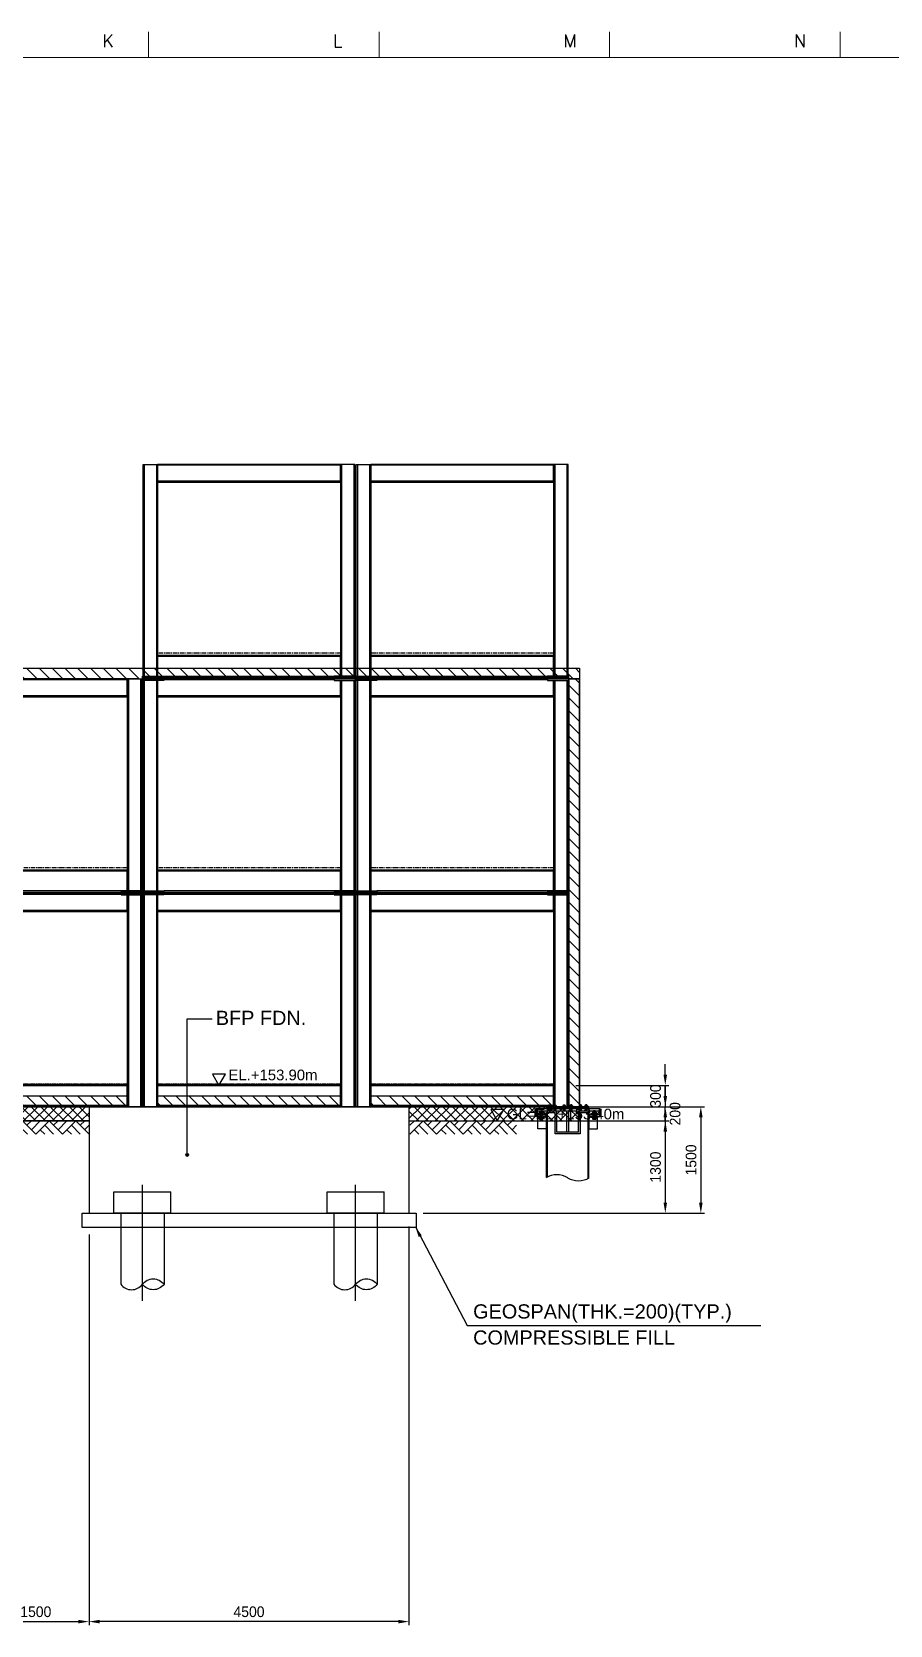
# Model space of a CAD drawing. Header units: millimetres. Extents: x 63700 to 182600, y -289551 to -205451.
# Drawn here: x 158445 to 170523, y -270444 to -248020 of the extents above; entities that cross this region are included whole.
import ezdxf
from ezdxf.enums import TextEntityAlignment as Align

# ---------------------------------------------------------------- set-up
doc = ezdxf.new("R2010")
doc.units = ezdxf.units.MM
doc.header["$LTSCALE"] = 50
doc.linetypes.add('CENTER', pattern=[2, 1.25, -0.25, 0.25, -0.25])
doc.linetypes.add('HIDDEN', pattern=[0.375, 0.25, -0.125])
doc.layers.get('Defpoints').update_dxf_attribs({"color": 140})
for name, color, linetype in [('1', 7, 'Continuous'), ('C_BLOCK', 7, 'Continuous'), ('C_CEN', 1, 'CENTER'), ('C_COLUMN-01', 2, 'Continuous'), ('C_CONC', 4, 'Continuous'), ('C_GIRDER', 2, 'Continuous'), ('C_HAT', 253, 'Continuous'), ('C_TEXT_01', 2, 'Continuous'), ('CONC', 3, 'Continuous'), ('DIM-SCALE', 7, 'Continuous'), ('finish', 1, 'Continuous'), ('HATCH-2', 4, 'Continuous'), ('PILE-1', 8, 'Continuous'), ('PLATE', 2, 'Continuous'), ('REBARD', 3, 'Continuous'), ('나사산', 1, 'Continuous'), ('중심선', 1, 'CENTER')]:
    doc.layers.add(name, color=color, linetype=linetype)
doc.layers.add('TAN-TIT', color=30, linetype='Continuous', lineweight=0)
doc.styles.add('Arial', font='arial.ttf')
doc.styles.add('COM', font='COMPLEX', dxfattribs={"height": 5})
doc.styles.add('돋움', font='')
doc.styles.get('돋움').set_extended_font_data('Dotum')
doc.dimstyles.new('일반도면_0050', dxfattribs={"dimscale": 50, "dimtxt": 3, "dimasz": 3, "dimexe": 1, "dimexo": 2, "dimgap": 1.25, "dimtad": 1, "dimdec": 0, "dimzin": 0, "dimdsep": 46, "dimtxsty": '돋움', "dimcen": -5, "dimclrd": 1, "dimclre": 1, "dimclrt": 7, "dimadec": 8, "dimazin": 0, "dimtfac": 1, "dimtdec": 4, "dimtix": 1, "dimtmove": 2, "dimatfit": 3, "dimfxl": 1, "dimtolj": 1, "dimtzin": 0, "dimarcsym": 0})

# ---------------------------------------------------------------- blocks, each defined once
blk = doc.blocks.new('BORDER')
at = {"layer": 'TAN-TIT'}
for p, q in [((147741, 164680), (147741, 166122)), ((160720, 164680), (160720, 166122)), ((173699, 164680), (173699, 166122)), ((186677, 164680), (186677, 166122)), ((232823, 164680), (4977, 164680))]:
    blk.add_line(p, q, dxfattribs=at)
at = {"layer": 'TAN-TIT', "style": 'COM'}
for s, p in [('K', (145146, 165257)), ('L', (158124, 165257)), ('M', (171103, 165257)), ('M', (171103, 165257)), ('N', (184082, 165257))]:
    blk.add_text(s, height=721, dxfattribs=at).set_placement(p)
blk = doc.blocks.new('ER')
at = {"layer": 'C_BLOCK', "color": 1, "linetype": 'Continuous'}
for p, q in [((2.5, 0), (0, -2.5)), ((0.833, 0), (0, -0.832)), ((0, 0), (20, 0)), ((2.5, 0), (5, -2.5)), ((4.167, 0), (3.334, -0.833)), ((5.833, 0), (4.166, -1.666)), ((7.5, 0), (5, -2.5)), ((7.5, 0), (9.999, -2.5)), ((9.167, 0), (8.333, -0.833)), ((10.832, 0), (9.166, -1.666)), ((12.499, 0), (9.999, -2.5)), ((12.499, 0), (14.999, -2.5)), ((14.166, 0), (13.333, -0.833)), ((15.832, 0), (14.165, -1.666)), ((17.499, 0), (14.999, -2.5)), ((17.499, 0), (19.998, -2.5)), ((19.166, 0), (18.332, -0.833)), ((0.834, -1.666), (1.667, -2.5)), ((1.667, -0.833), (3.333, -2.5)), ((5.887, -1.613), (6.774, -2.5)), ((6.719, -0.78), (8.439, -2.5)), ((10.833, -1.666), (11.666, -2.5)), ((11.666, -0.833), (13.332, -2.5)), ((15.832, -1.666), (16.666, -2.5)), ((16.665, -0.833), (18.331, -2.5)), ((19.998, -0.832), (19.165, -1.666))]:
    blk.add_line(p, q, dxfattribs=at)
blk = doc.blocks.new('*D474')
at = {"layer": 'Defpoints', "color": 0}
for p in [(157751, -264047), (159251, -264847), (159251, -270394)]:
    blk.add_point(p, dxfattribs=at)
at = {"layer": 'DIM-SCALE', "color": 1, "lineweight": -2}
for p, q in [((157751, -264147), (157751, -270444)), ((159251, -264947), (159251, -270444)), ((157901, -270394), (159101, -270394))]:
    blk.add_line(p, q, dxfattribs=at)
at = {"layer": 'DIM-SCALE', "color": 1}
for points in [[(157901, -270369), (157901, -270419), (157751, -270394)], [(159101, -270369), (159101, -270419), (159251, -270394)]]:
    blk.add_solid(points, dxfattribs=at)
at = {"layer": 'DIM-SCALE', "color": 7, "insert": (158501, -270256), "char_height": 150, "attachment_point": 5, "style": '돋움'}
blk.add_mtext('\\A1;1500', dxfattribs=at)
blk = doc.blocks.new('*D475')
at = {"layer": 'Defpoints', "color": 0}
for p in [(163751, -264731), (159251, -264847), (159251, -270394)]:
    blk.add_point(p, dxfattribs=at)
at = {"layer": 'DIM-SCALE', "color": 1, "lineweight": -2}
for p, q in [((159251, -264947), (159251, -270444)), ((163751, -264831), (163751, -270444)), ((163601, -270394), (159401, -270394))]:
    blk.add_line(p, q, dxfattribs=at)
at = {"layer": 'DIM-SCALE', "color": 1}
for points in [[(159401, -270369), (159401, -270419), (159251, -270394)], [(163601, -270369), (163601, -270419), (163751, -270394)]]:
    blk.add_solid(points, dxfattribs=at)
at = {"layer": 'DIM-SCALE', "color": 7, "insert": (161501, -270256), "char_height": 150, "attachment_point": 5, "style": '돋움'}
blk.add_mtext('\\A1;4500', dxfattribs=at)
blk = doc.blocks.new('*D489')
at = {"layer": 'Defpoints', "color": 0}
for p in [(166001, -262847), (166001, -263147), (167359, -263147)]:
    blk.add_point(p, dxfattribs=at)
at = {"layer": 'DIM-SCALE', "color": 1, "lineweight": -2}
for p, q in [((167359, -262697), (167359, -262547)), ((166101, -262847), (167409, -262847)), ((167359, -262847), (167359, -263147)), ((166101, -263147), (167409, -263147)), ((167359, -263297), (167359, -263447))]:
    blk.add_line(p, q, dxfattribs=at)
at = {"layer": 'DIM-SCALE', "color": 1}
for points in [[(167334, -262697), (167384, -262697), (167359, -262847)], [(167334, -263297), (167384, -263297), (167359, -263147)]]:
    blk.add_solid(points, dxfattribs=at)
at = {"layer": 'DIM-SCALE', "color": 7, "insert": (167222, -262997), "char_height": 150, "attachment_point": 5, "rotation": 90, "style": '돋움'}
blk.add_mtext('\\A1;300', dxfattribs=at)
blk = doc.blocks.new('*D490')
at = {"layer": 'Defpoints', "color": 0}
for p in [(166001, -263147), (167359, -263147), (166355, -263347)]:
    blk.add_point(p, dxfattribs=at)
at = {"layer": 'DIM-SCALE', "color": 1, "lineweight": -2}
for p, q in [((167359, -262997), (167359, -262847)), ((166101, -263147), (167409, -263147)), ((167359, -263347), (167359, -263147)), ((166455, -263347), (167409, -263347)), ((167359, -263497), (167359, -263647))]:
    blk.add_line(p, q, dxfattribs=at)
at = {"layer": 'DIM-SCALE', "color": 1}
for points in [[(167334, -262997), (167384, -262997), (167359, -263147)], [(167334, -263497), (167384, -263497), (167359, -263347)]]:
    blk.add_solid(points, dxfattribs=at)
at = {"layer": 'DIM-SCALE', "color": 7, "char_height": 150, "attachment_point": 5, "rotation": 90, "style": '돋움'}
for s, insert in [('\\A1;', (167222, -263247)), ('\\A1;200', (167497, -263247))]:
    blk.add_mtext(s, dxfattribs=dict(at, insert=insert))
blk = doc.blocks.new('*D491')
at = {"layer": 'Defpoints', "color": 0}
for p in [(166355, -263347), (163851, -264647), (167359, -264647)]:
    blk.add_point(p, dxfattribs=at)
at = {"layer": 'DIM-SCALE', "color": 1, "lineweight": -2}
for p, q in [((166455, -263347), (167409, -263347)), ((167359, -263497), (167359, -264497)), ((163951, -264647), (167409, -264647))]:
    blk.add_line(p, q, dxfattribs=at)
at = {"layer": 'DIM-SCALE', "color": 1}
for points in [[(167334, -263497), (167384, -263497), (167359, -263347)], [(167334, -264497), (167384, -264497), (167359, -264647)]]:
    blk.add_solid(points, dxfattribs=at)
at = {"layer": 'DIM-SCALE', "color": 7, "insert": (167222, -263997), "char_height": 150, "attachment_point": 5, "rotation": 90, "style": '돋움'}
blk.add_mtext('\\A1;1300', dxfattribs=at)
blk = doc.blocks.new('*D492')
at = {"layer": 'Defpoints', "color": 0}
for p in [(166001, -263147), (163851, -264647), (167859, -264647)]:
    blk.add_point(p, dxfattribs=at)
at = {"layer": 'DIM-SCALE', "color": 1, "lineweight": -2}
for p, q in [((166101, -263147), (167909, -263147)), ((167859, -263297), (167859, -264497)), ((163951, -264647), (167909, -264647))]:
    blk.add_line(p, q, dxfattribs=at)
at = {"layer": 'DIM-SCALE', "color": 1}
for points in [[(167834, -263297), (167884, -263297), (167859, -263147)], [(167834, -264497), (167884, -264497), (167859, -264647)]]:
    blk.add_solid(points, dxfattribs=at)
at = {"layer": 'DIM-SCALE', "color": 7, "insert": (167722, -263897), "char_height": 150, "attachment_point": 5, "rotation": 90, "style": '돋움'}
blk.add_mtext('\\A1;1500', dxfattribs=at)
blk = doc.blocks.new('B_Dot')
at = {"layer": 'REBARD', "const_width": 0.4}
blk.add_lwpolyline([(-0.2, 0, 1), (0.2, 0, 1)], format="xyb", close=True, dxfattribs=at)
at = {"layer": 'REBARD'}
blk.add_circle((0, 0), 0.4, dxfattribs=at)
blk = doc.blocks.new('A$C763D6BAE')
at = {"layer": 'C_GIRDER'}
h = blk.add_hatch(dxfattribs=at)
h.set_pattern_fill('ANSI37', color=8, scale=30)
h.set_pattern_definition([(135, (538616.01, 33154.9), (67.351921, 67.351921), []), (45, (538616.01, 33154.9), (67.351921, -67.351921), [])])
h.paths.add_polyline_path([(6740, 0), (6740, -200), (9140, -200), (9140, 0)])
h.paths.add_polyline_path([(2240, -200), (2240, 0), (740, 0), (740, -200)])
at = {"layer": 'finish'}
h = blk.add_hatch(dxfattribs=at)
h.set_pattern_fill('ANSI31', color=8, scale=40, style=0)
h.set_pattern_definition([(135, (538252.07, 39174.9), (89.80256, 89.80256), [])])
h.paths.add_polyline_path([(-10, 6170), (-10, 6020), (9140, 6020), (9140, 6170)])
h = blk.add_hatch(dxfattribs=at)
h.set_pattern_fill('ANSI31', color=8, scale=40, style=0)
h.set_pattern_definition([(135, (529874.3, 59255.23), (89.80256, 89.80256), [])])
h.paths.add_polyline_path([(8990, 0), (9140, 0), (9140, 6020), (8990, 6020)])
h = blk.add_hatch(dxfattribs=at)
h.set_pattern_fill('ANSI31', color=8, scale=40, style=0)
h.set_pattern_definition([(135, (538616.01, 33154.9), (89.80256, 89.80256), [])])
h.paths.add_polyline_path([(204, 150), (2777, 150), (2777, 0), (204, 0)])
h = blk.add_hatch(dxfattribs=at)
h.set_pattern_fill('ANSI31', color=8, scale=40, style=0)
h.set_pattern_definition([(135, (541616.01, 33154.9), (89.80256, 89.80256), [])])
h.paths.add_polyline_path([(3204, 150), (5777, 150), (5777, 0), (3204, 0)])
h = blk.add_hatch(dxfattribs=at)
h.set_pattern_fill('ANSI31', color=8, scale=40, style=0)
h.set_pattern_definition([(135, (544616.01, 33154.9), (89.80256, 89.80256), [])])
h.paths.add_polyline_path([(6204, 150), (8777, 150), (8777, 0), (6204, 0)])
at = {"layer": 'C_CEN', "color": 8}
for p, q in [((5783, 6382), (3203, 6382)), ((5783, 6350), (3203, 6350)), ((8783, 6382), (6203, 6382)), ((8783, 6350), (6203, 6350)), ((2783, 3362), (203, 3362)), ((2783, 3330), (203, 3330)), ((5783, 3362), (3203, 3362)), ((5783, 3330), (3203, 3330)), ((8783, 3362), (6203, 3362)), ((8783, 3330), (6203, 3330)), ((2777, 316), (204, 316)), ((204, 316), (204, 310)), ((2777, 310), (204, 310)), ((5777, 316), (3204, 316)), ((3204, 316), (3204, 310)), ((5777, 310), (3204, 310)), ((8777, 316), (6204, 316)), ((6204, 316), (6204, 310)), ((8777, 310), (6204, 310))]:
    blk.add_line(p, q, dxfattribs=at)
at = {"layer": 'C_COLUMN-01', "color": 8}
for points in [[(3000, 6060), (3000, 9040), (3203, 9040), (3203, 6060)], [(5980, 6060), (5980, 9040), (5777, 9040), (5777, 6060)], [(6000, 6060), (6000, 9040), (6203, 9040), (6203, 6060)], [(8980, 6060), (8980, 9040), (8777, 9040), (8777, 6060)], [(0, 3040), (0, 6020)], [(203, 6020), (203, 3040)], [(2777, 6020), (2777, 3040)], [(2980, 3040), (2980, 6020)], [(3000, 3040), (3000, 6000)], [(3203, 6000), (3203, 3040)], [(5777, 6000), (5777, 3040)], [(5980, 3040), (5980, 6000)], [(6000, 3040), (6000, 6000)], [(6203, 6000), (6203, 3040)], [(8777, 6000), (8777, 3040)], [(8980, 3040), (8980, 6000)], [(203, 2980), (203, 0), (0, 0), (0, 2980)], [(2777, 2980), (2777, 0), (2980, 0), (2980, 2980)], [(3203, 2980), (3203, 0), (3000, 0), (3000, 2980)], [(5777, 2980), (5777, 0), (5980, 0), (5980, 2980)], [(6203, 2980), (6203, 0), (6000, 0), (6000, 2980)], [(8777, 2980), (8777, 0), (8980, 0), (8980, 2980)]]:
    blk.add_lwpolyline(points, dxfattribs=at)
at = {"layer": 'C_GIRDER', "color": 8, "linetype": 'HIDDEN', "ltscale": 0.1}
for p, q in [((3016, 9040), (3016, 6060)), ((3187, 9040), (3187, 6060)), ((5777, 9027), (3203, 9027)), ((5793, 9040), (5793, 6060)), ((5964, 9040), (5964, 6060)), ((6016, 9040), (6016, 6060)), ((6187, 9040), (6187, 6060)), ((8777, 9027), (6203, 9027)), ((8793, 9040), (8793, 6060)), ((8964, 9040), (8964, 6060)), ((5777, 8802), (3203, 8802)), ((8777, 8802), (6203, 8802)), ((5777, 6334), (3203, 6334)), ((8777, 6334), (6203, 6334)), ((5690, 6056), (3290, 6056)), ((8690, 6056), (6290, 6056)), ((16, 6020), (16, 3040)), ((187, 6020), (187, 3040)), ((2777, 6007), (203, 6007)), ((2793, 6020), (2793, 3040)), ((2964, 6020), (2964, 3040)), ((3016, 6000), (3016, 3040)), ((3187, 6000), (3187, 3040)), ((5690, 6007), (3290, 6007)), ((5793, 6000), (5793, 3040)), ((5964, 6000), (5964, 3040)), ((6016, 6000), (6016, 3040)), ((6187, 6000), (6187, 3040)), ((8690, 6007), (6290, 6007)), ((8793, 6000), (8793, 3040)), ((8964, 6000), (8964, 3040)), ((2777, 5782), (203, 5782)), ((5777, 5782), (3203, 5782)), ((8777, 5782), (6203, 5782)), ((2777, 3314), (203, 3314)), ((5777, 3314), (3203, 3314)), ((8777, 3314), (6203, 3314)), ((16, 2980), (16, 0)), ((187, 2980), (187, 0)), ((2690, 3036), (290, 3036)), ((2690, 2987), (290, 2987)), ((2793, 2980), (2793, 0)), ((2964, 2980), (2964, 0)), ((3016, 2980), (3016, 0)), ((3187, 2980), (3187, 0)), ((5690, 3036), (3290, 3036)), ((5690, 2987), (3290, 2987)), ((5793, 2980), (5793, 0)), ((5964, 2980), (5964, 0)), ((6016, 2980), (6016, 0)), ((6187, 2980), (6187, 0)), ((8690, 3036), (6290, 3036)), ((8690, 2987), (6290, 2987)), ((8793, 2980), (8793, 0)), ((8964, 2980), (8964, 0)), ((2777, 2762), (203, 2762)), ((5777, 2762), (3203, 2762)), ((8777, 2762), (6203, 2762)), ((2777, 294), (204, 294)), ((5777, 294), (3204, 294)), ((8777, 294), (6204, 294)), ((2777, 16), (204, 16)), ((5777, 16), (3204, 16)), ((8777, 16), (6204, 16))]:
    blk.add_line(p, q, dxfattribs=at)
at = {"layer": 'C_GIRDER', "color": 8}
for p, q in [((3203, 9040), (5777, 9040)), ((6203, 9040), (8777, 9040))]:
    blk.add_line(p, q, dxfattribs=at)
for points in [[(5777, 9040), (3203, 9040)], [(3203, 9040), (3203, 8788), (5777, 8788), (5777, 9040)], [(8777, 9040), (6203, 9040)], [(6203, 9040), (6203, 8788), (8777, 8788), (8777, 9040)], [(5777, 6060), (5777, 6350), (3203, 6350), (3203, 6060)], [(8777, 6060), (8777, 6350), (6203, 6350), (6203, 6060)], [(2777, 6020), (203, 6020)], [(203, 6020), (203, 5768), (2777, 5768), (2777, 6020)], [(2927, 6020), (353, 6020)], [(3203, 6040), (3203, 6040), (5777, 6040)], [(5777, 6020), (3203, 6020)], [(3203, 6000), (3203, 5768), (5777, 5768), (5777, 6000)], [(6203, 6040), (6203, 6040), (8777, 6040)], [(8777, 6020), (6203, 6020)], [(6203, 6000), (6203, 5768), (8777, 5768), (8777, 6000)], [(2777, 3040), (2777, 3330), (203, 3330), (203, 3040)], [(5777, 3040), (5777, 3330), (3203, 3330), (3203, 3040)], [(8777, 3040), (8777, 3330), (6203, 3330), (6203, 3040)], [(203, 3020), (203, 3020), (2777, 3020)], [(2777, 3000), (203, 3000)], [(203, 2980), (203, 2748), (2777, 2748), (2777, 2980)], [(3203, 3020), (3203, 3020), (5777, 3020)], [(5777, 3000), (3203, 3000)], [(3203, 2980), (3203, 2748), (5777, 2748), (5777, 2980)], [(6203, 3020), (6203, 3020), (8777, 3020)], [(8777, 3000), (6203, 3000)], [(6203, 2980), (6203, 2748), (8777, 2748), (8777, 2980)]]:
    blk.add_lwpolyline(points, dxfattribs=at)
for points in [[(2990, 6060), (3290, 6060), (3290, 6040), (2990, 6040)], [(5990, 6060), (5690, 6060), (5690, 6040), (5990, 6040)], [(5990, 6060), (6290, 6060), (6290, 6040), (5990, 6040)], [(8990, 6060), (8690, 6060), (8690, 6040), (8990, 6040)], [(2990, 6040), (3290, 6040), (3290, 6020), (2990, 6020)], [(2990, 6020), (3290, 6020), (3290, 6000), (2990, 6000)], [(5990, 6040), (5690, 6040), (5690, 6020), (5990, 6020)], [(5990, 6020), (5690, 6020), (5690, 6000), (5990, 6000)], [(5990, 6040), (6290, 6040), (6290, 6020), (5990, 6020)], [(5990, 6020), (6290, 6020), (6290, 6000), (5990, 6000)], [(8990, 6040), (8690, 6040), (8690, 6020), (8990, 6020)], [(8990, 6020), (8690, 6020), (8690, 6000), (8990, 6000)], [(-10, 3040), (290, 3040), (290, 3020), (-10, 3020)], [(-10, 3020), (290, 3020), (290, 3000), (-10, 3000)], [(-10, 3000), (290, 3000), (290, 2980), (-10, 2980)], [(2990, 3040), (2690, 3040), (2690, 3020), (2990, 3020)], [(2990, 3020), (2690, 3020), (2690, 3000), (2990, 3000)], [(2990, 3000), (2690, 3000), (2690, 2980), (2990, 2980)], [(2990, 3040), (3290, 3040), (3290, 3020), (2990, 3020)], [(2990, 3020), (3290, 3020), (3290, 3000), (2990, 3000)], [(2990, 3000), (3290, 3000), (3290, 2980), (2990, 2980)], [(5990, 3040), (5690, 3040), (5690, 3020), (5990, 3020)], [(5990, 3020), (5690, 3020), (5690, 3000), (5990, 3000)], [(5990, 3000), (5690, 3000), (5690, 2980), (5990, 2980)], [(5990, 3040), (6290, 3040), (6290, 3020), (5990, 3020)], [(5990, 3020), (6290, 3020), (6290, 3000), (5990, 3000)], [(5990, 3000), (6290, 3000), (6290, 2980), (5990, 2980)], [(8990, 3040), (8690, 3040), (8690, 3020), (8990, 3020)], [(8990, 3020), (8690, 3020), (8690, 3000), (8990, 3000)], [(8990, 3000), (8690, 3000), (8690, 2980), (8990, 2980)], [(2777, 310), (204, 310), (204, 0), (2777, 0)], [(5777, 310), (3204, 310), (3204, 0), (5777, 0)], [(8777, 310), (6204, 310), (6204, 0), (8777, 0)]]:
    blk.add_lwpolyline(points, close=True, dxfattribs=at)
at = {"layer": 'finish', "color": 8}
for p, q in [((2990, 9040), (2990, 9040)), ((5990, 9040), (5990, 9040)), ((-10, 6170), (9140, 6170)), ((-10, 6170), (-10, 6020)), ((9140, 6170), (9140, 0)), ((-10, 6020), (9140, 6020)), ((8990, 6020), (8990, 0)), ((2777, 150), (204, 150)), ((204, 150), (204, 0)), ((2777, 0), (204, 0)), ((2240, 0), (2240, -200)), ((2777, 150), (2777, 0)), ((5777, 150), (3204, 150)), ((3204, 150), (3204, 0)), ((5777, 0), (3204, 0)), ((5777, 150), (5777, 0)), ((8777, 150), (6204, 150)), ((6204, 150), (6204, 0)), ((8777, 0), (6204, 0)), ((6740, 0), (6740, -200)), ((8777, 150), (8777, 0))]:
    blk.add_line(p, q, dxfattribs=at)
blk.add_lwpolyline([(9140, 6020), (8990, 6020), (8990, 0), (9140, 0)], close=True, dxfattribs=at)
for points in [[(740, 0), (740, -200), (2240, -200)], [(6740, -200), (9140, -200), (9140, 0), (740, 0)]]:
    blk.add_lwpolyline(points, dxfattribs=at)
blk = doc.blocks.new('_DatumFilled')
at = {"color": 8, "linetype": 'ByBlock'}
blk.add_solid([(0, 0.6), (-1, 0), (0, -0.6)], dxfattribs=at)
blk = doc.blocks.new('A$C6AAD2DAC')
at = {"layer": 'C_GIRDER'}
h = blk.add_hatch(dxfattribs=at)
h.set_pattern_fill('AR-CONC', color=8, scale=5, style=0)
h.set_pattern_definition([(50, (-570551.594, 28468.113), (35.8630091, -3.1376067), [3.75, -41.25]), (355, (-570551.594, 28468.113), (-6.9375667, 37.6096067), [3, -33]), (100.4514, (-570548.605, 28467.85), (28.925469, 34.471977), [3.1870095, -35.0571056]), (46.1842, (-570551.594, 28478.113), (53.3620524, -8.2759507), [5.625, -61.875]), (96.6356, (-570547.147, 28477.423), (46.7331353, 48.7058935), [4.7805144, -52.58565]), (351.1842, (-570551.594, 28478.113), (46.733097, 48.70593), [4.5, -49.5]), (21, (-570546.594, 28475.613), (29.8453526, -20.1309445), [3.75, -41.25]), (326, (-570546.594, 28475.613), (12.1657666, 36.2575023), [3, -33]), (71.4514, (-570544.107, 28473.936), (42.0111314, 16.1265248), [3.1870095, -35.0571056]), (37.5, (-570551.594, 28468.113), (0.60799277, 16.6446927), [0, -32.6, 0, -33.5, 0, -33.125]), (7.5, (-570551.594, 28468.113), (13.15347687, 19.7205856), [0, -19.1, 0, -31.85, 0, -12.625]), (327.5, (-570562.744, 28468.113), (26.6911218, -1.1277436), [0, -12.5, 0, -39, 0, -51.75]), (317.5, (-570567.744, 28468.113), (29.1593085, 5.0052491), [0, -16.25, 0, -25.9, 0, -36.75])])
h.paths.add_polyline_path([(66, -30), (6, -30), (6, -80), (31, -80), (31, -70), (58, -70), (56, -69, -0.038368), (54, -68), (54, -48, -0.038368), (56, -47), (58, -46), (66, -46)])
h.paths.add_polyline_path([(156, -50), (170, -50), (306, -50), (306, -30), (96, -30), (96, -46), (104, -46), (106, -47, -0.038368), (108, -48), (108, -68, -0.038368), (106, -69), (104, -70), (131, -70), (131, -80), (156, -80)])
h.paths.add_polyline_path([(779, -33), (790, -36), (792, -30), (606, -30), (606, -50), (742, -50), (756, -50), (756, -80), (781, -80), (781, -70), (808, -70), (806, -69, -0.038368), (804, -68), (804, -48, -0.038368), (806, -47), (808, -46), (816, -46), (816, -30), (792, -30), (790, -36), (794, -36), (778, -69)])
h.paths.add_polyline_path([(906, -30), (846, -30), (846, -46), (854, -46), (856, -47, -0.038368), (858, -48), (858, -68, -0.038368), (856, -69), (854, -70), (881, -70), (881, -80), (906, -80)])
h.paths.add_polyline_path([(281, -50), (281, -350), (631, -350), (631, -50), (606, -50), (606, -330), (306, -330), (306, -50)])
at = {"layer": 'C_HAT'}
h = blk.add_hatch(dxfattribs=at)
h.set_pattern_fill('ANSI31', color=8, scale=100, style=0)
h.set_pattern_definition([(45, (-574219.121, 21868.165), (-8.83883476, 8.83883476), [])])
h.paths.add_polyline_path([(456, 30), (156, 30), (156, 10), (456, 10)])
h = blk.add_hatch(dxfattribs=at)
h.set_pattern_fill('ANSI31', color=8, scale=100, style=0)
h.set_pattern_definition([(135, (575131.121, 21868.165), (8.83883476, 8.83883476), [])])
h.paths.add_polyline_path([(456, 30), (756, 30), (756, 10), (456, 10)])
at = {"color": 8}
for p, q in [((181, 46), (179, 45)), ((179, 45), (179, 31)), ((181, 30), (179, 31)), ((211, 46), (181, 46)), ((211, 30), (181, 30)), ((186, 56), (187, 57)), ((186, -29), (186, 56)), ((186, 56), (206, 56)), ((187, 57), (205, 57)), ((187, 45), (187, 31)), ((205, 57), (206, 56)), ((205, 45), (205, 31)), ((206, 56), (206, -29)), ((213, 45), (211, 46)), ((213, 31), (211, 30)), ((213, 45), (213, 31)), ((262, 46), (260, 45)), ((260, 45), (260, 31)), ((262, 30), (260, 31)), ((292, 46), (262, 46)), ((292, 30), (262, 30)), ((267, 56), (268, 57)), ((267, -29), (267, 56)), ((267, 56), (287, 56)), ((268, 57), (286, 57)), ((268, 45), (268, 31)), ((286, 57), (287, 56)), ((286, 45), (286, 31)), ((287, 56), (287, -29)), ((294, 45), (292, 46)), ((294, 31), (292, 30)), ((294, 45), (294, 31)), ((391, 46), (389, 45)), ((389, 45), (389, 31)), ((391, 30), (389, 31)), ((421, 46), (391, 46)), ((421, 30), (391, 30)), ((396, 56), (397, 57)), ((396, -29), (396, 56)), ((396, 56), (416, 56)), ((397, 57), (415, 57)), ((397, 45), (397, 31)), ((415, 57), (416, 56)), ((415, 45), (415, 31)), ((416, 56), (416, -29)), ((423, 45), (421, 46)), ((423, 31), (421, 30)), ((423, 45), (423, 31)), ((489, 45), (491, 46)), ((489, 45), (489, 31)), ((489, 31), (491, 30)), ((491, 46), (521, 46)), ((491, 30), (521, 30)), ((497, 57), (496, 56)), ((516, 56), (496, 56)), ((496, 56), (496, -29)), ((515, 57), (497, 57)), ((497, 45), (497, 31)), ((516, 56), (515, 57)), ((515, 45), (515, 31)), ((516, -29), (516, 56)), ((521, 46), (523, 45)), ((521, 30), (523, 31)), ((523, 45), (523, 31)), ((618, 45), (620, 46)), ((618, 45), (618, 31)), ((618, 31), (620, 30)), ((620, 46), (650, 46)), ((620, 30), (650, 30)), ((626, 57), (625, 56)), ((645, 56), (625, 56)), ((625, 56), (625, -29)), ((644, 57), (626, 57)), ((626, 45), (626, 31)), ((645, 56), (644, 57)), ((644, 45), (644, 31)), ((645, -29), (645, 56)), ((650, 46), (652, 45)), ((650, 30), (652, 31)), ((652, 45), (652, 31)), ((699, 45), (701, 46)), ((699, 45), (699, 31)), ((699, 31), (701, 30)), ((701, 46), (731, 46)), ((701, 30), (731, 30)), ((707, 57), (706, 56)), ((726, 56), (706, 56)), ((706, 56), (706, -29)), ((725, 57), (707, 57)), ((707, 45), (707, 31)), ((726, 56), (725, 57)), ((725, 45), (725, 31)), ((726, -29), (726, 56)), ((731, 46), (733, 45)), ((731, 30), (733, 31)), ((733, 45), (733, 31)), ((58, -46), (54, -48)), ((54, -48), (54, -68)), ((58, -70), (54, -68)), ((58, -120), (54, -122)), ((54, -122), (54, -142)), ((58, -144), (54, -142)), ((104, -46), (58, -46)), ((104, -70), (58, -70)), ((104, -120), (58, -120)), ((104, -144), (58, -144)), ((66, -32), (68, -30)), ((66, -32), (66, -150)), ((66, -32), (96, -32)), ((66, -150), (96, -150)), ((66, -150), (68, -152)), ((68, -30), (94, -30)), ((68, -48), (68, -68)), ((68, -122), (68, -142)), ((68, -152), (94, -152)), ((94, -30), (96, -32)), ((94, -48), (94, -68)), ((94, -122), (94, -142)), ((94, -152), (96, -150)), ((96, -150), (96, -32)), ((108, -48), (104, -46)), ((108, -68), (104, -70)), ((108, -122), (104, -120)), ((108, -142), (104, -144)), ((108, -48), (108, -68)), ((108, -122), (108, -142)), ((186, -29), (206, -29)), ((186, -29), (187, -30)), ((187, -30), (205, -30)), ((205, -30), (206, -29)), ((256, -30), (257, -29)), ((267, -29), (287, -29)), ((267, -29), (268, -30)), ((268, -30), (286, -30)), ((396, -29), (416, -29)), ((396, -29), (397, -30)), ((397, -30), (415, -30)), ((415, -30), (416, -29)), ((516, -29), (496, -29)), ((497, -30), (496, -29)), ((515, -30), (497, -30)), ((516, -29), (515, -30)), ((645, -29), (625, -29)), ((644, -30), (626, -30)), ((645, -29), (644, -30)), ((656, -30), (655, -29)), ((726, -29), (706, -29)), ((707, -30), (706, -29)), ((725, -30), (707, -30)), ((726, -29), (725, -30)), ((804, -48), (808, -46)), ((804, -48), (804, -68)), ((804, -68), (808, -70)), ((804, -122), (808, -120)), ((804, -122), (804, -142)), ((804, -142), (808, -144)), ((808, -46), (854, -46)), ((808, -70), (854, -70)), ((808, -120), (854, -120)), ((808, -144), (854, -144)), ((818, -30), (816, -32)), ((816, -150), (816, -32)), ((846, -32), (816, -32)), ((846, -150), (816, -150)), ((818, -152), (816, -150)), ((844, -30), (818, -30)), ((818, -48), (818, -68)), ((818, -122), (818, -142)), ((844, -152), (818, -152)), ((846, -32), (844, -30)), ((844, -48), (844, -68)), ((844, -122), (844, -142)), ((846, -150), (844, -152)), ((846, -32), (846, -150)), ((854, -46), (858, -48)), ((854, -70), (858, -68)), ((854, -120), (858, -122)), ((854, -144), (858, -142)), ((858, -48), (858, -68)), ((858, -122), (858, -142))]:
    blk.add_line(p, q, dxfattribs=at)
for points in [[(226, 10), (166, 10), (166, 0), (226, 0)], [(307, 10), (247, 10), (247, 0), (307, 0)], [(436, 10), (376, 10), (376, 0), (436, 0)], [(476, 10), (536, 10), (536, 0), (476, 0)], [(605, 10), (665, 10), (665, 0), (605, 0)], [(686, 10), (746, 10), (746, 0), (686, 0)], [(31, -70), (131, -70), (131, -80), (31, -80)], [(31, -120), (131, -120), (131, -110), (31, -110)], [(36, -110), (136, -110), (156, -130), (156, -280), (36, -280)], [(876, -110), (776, -110), (756, -130), (756, -280), (876, -280)], [(881, -70), (781, -70), (781, -80), (881, -80)], [(881, -120), (781, -120), (781, -110), (881, -110)]]:
    blk.add_lwpolyline(points, close=True, dxfattribs=at)
for centre, radius, start, end in [((183, 38), 7.66, 55.591, 124.409), ((183, 38), 7.66, 235.591, 304.409), ((196, 16), 30, 90.4002, 107.1986), ((196, 60), 30, 252.8014, 269.5998), ((196, 16), 30, 72.8014, 89.5998), ((196, 60), 30, 270.4002, 287.1986), ((209, 38), 7.66, 55.591, 124.409), ((209, 38), 7.66, 235.591, 304.409), ((264, 38), 7.66, 55.591, 124.409), ((264, 38), 7.66, 235.591, 304.409), ((277, 16), 30, 90.4002, 107.1986), ((277, 60), 30, 252.8014, 269.5998), ((277, 16), 30, 72.8014, 89.5998), ((277, 60), 30, 270.4002, 287.1986), ((290, 38), 7.66, 55.591, 124.409), ((290, 38), 7.66, 235.591, 304.409), ((393, 38), 7.66, 55.591, 124.409), ((393, 38), 7.66, 235.591, 304.409), ((406, 16), 30, 90.4002, 107.1986), ((406, 60), 30, 252.8014, 269.5998), ((406, 16), 30, 72.8014, 89.5998), ((406, 60), 30, 270.4002, 287.1986), ((419, 38), 7.66, 55.591, 124.409), ((419, 38), 7.66, 235.591, 304.409), ((493, 38), 7.66, 55.591, 124.409), ((493, 38), 7.66, 235.591, 304.409), ((506, 16), 30, 90.4002, 107.1986), ((506, 60), 30, 252.8014, 269.5998), ((506, 16), 30, 72.8014, 89.5998), ((506, 60), 30, 270.4002, 287.1986), ((519, 38), 7.66, 55.591, 124.409), ((519, 38), 7.66, 235.591, 304.409), ((622, 38), 7.66, 55.591, 124.409), ((622, 38), 7.66, 235.591, 304.409), ((635, 16), 30, 90.4002, 107.1986), ((635, 60), 30, 252.8014, 269.5998), ((635, 16), 30, 72.8014, 89.5998), ((635, 60), 30, 270.4002, 287.1986), ((648, 38), 7.66, 55.591, 124.409), ((648, 38), 7.66, 235.591, 304.409), ((703, 38), 7.66, 55.591, 124.409), ((703, 38), 7.66, 235.591, 304.409), ((716, 16), 30, 90.4002, 107.1986), ((716, 60), 30, 252.8014, 269.5998), ((716, 16), 30, 72.8014, 89.5998), ((716, 60), 30, 270.4002, 287.1986), ((729, 38), 7.66, 55.591, 124.409), ((729, 38), 7.66, 235.591, 304.409), ((61, -58), 11.7, 55.591, 124.409), ((61, -58), 11.7, 235.591, 304.409), ((61, -132), 11.7, 55.591, 124.409), ((61, -132), 11.7, 235.591, 304.409), ((81, -92), 46, 90.4002, 107.1986), ((81, -24), 46, 252.8014, 269.5998), ((81, -166), 46, 90.4002, 107.1986), ((81, -98), 46, 252.8014, 269.5998), ((81, -92), 46, 72.8014, 89.5998), ((81, -24), 46, 270.4002, 287.1986), ((81, -166), 46, 72.8014, 89.5998), ((81, -98), 46, 270.4002, 287.1986), ((101, -58), 11.7, 55.591, 124.409), ((101, -58), 11.7, 235.591, 304.409), ((101, -132), 11.7, 55.591, 124.409), ((101, -132), 11.7, 235.591, 304.409), ((811, -58), 11.7, 55.591, 124.409), ((811, -58), 11.7, 235.591, 304.409), ((811, -132), 11.7, 55.591, 124.409), ((811, -132), 11.7, 235.591, 304.409), ((831, -92), 46, 90.4002, 107.1986), ((831, -24), 46, 252.8014, 269.5998), ((831, -166), 46, 90.4002, 107.1986), ((831, -98), 46, 252.8014, 269.5998), ((831, -92), 46, 72.8014, 89.5998), ((831, -24), 46, 270.4002, 287.1986), ((831, -166), 46, 72.8014, 89.5998), ((831, -98), 46, 270.4002, 287.1986), ((851, -58), 11.7, 55.591, 124.409), ((851, -58), 11.7, 235.591, 304.409), ((851, -132), 11.7, 55.591, 124.409), ((851, -132), 11.7, 235.591, 304.409)]:
    blk.add_arc(centre, radius, start, end, dxfattribs=at)
at = {"layer": 'C_CEN', "color": 8, "linetype": 'Continuous'}
for centre, start, end in [((304, -1225), 59.1258, 120.8742), ((608, -715), 239.1258, 300.8742)]:
    blk.add_arc(centre, 297, start, end, dxfattribs=at)
at = {"layer": 'C_GIRDER', "color": 8}
for p, q in [((281, -350), (281, -50)), ((631, -50), (631, -350)), ((631, -350), (281, -350))]:
    blk.add_line(p, q, dxfattribs=at)
for points in [[(0, 0), (6, 0), (6, -110), (0, -110)], [(456, 10), (156, 10), (156, 30), (456, 30)], [(456, 10), (756, 10), (756, 30), (456, 30)], [(912, 0), (906, 0), (906, -110), (912, -110)], [(306, -30), (606, -30), (606, -330), (306, -330)], [(446, -30), (466, -30), (466, -330), (446, -330)]]:
    blk.add_lwpolyline(points, close=True, dxfattribs=at)
at = {"layer": 'CONC', "color": 8}
for points in [[(170, -960), (170, -50), (281, -50)], [(631, -50), (742, -50), (742, -980)]]:
    blk.add_lwpolyline(points, dxfattribs=at)
at = {"layer": 'PLATE', "color": 8}
for points in [[(906, -30), (906, 0), (6, 0), (6, -30)], [(156, -80), (156, -110), (6, -110), (6, -80)], [(756, -80), (756, -110), (906, -110), (906, -80)]]:
    blk.add_lwpolyline(points, close=True, dxfattribs=at)
for points in [[(156, -967), (156, -50), (170, -50), (170, -960)], [(756, -973), (756, -50), (742, -50), (742, -980)]]:
    blk.add_lwpolyline(points, dxfattribs=at)
at = {"layer": '나사산', "color": 8}
for p, q in [((187, 57), (187, -30)), ((205, 57), (205, -30)), ((268, 57), (268, -30)), ((286, 57), (286, -30)), ((397, 57), (397, -30)), ((415, 57), (415, -30)), ((497, 57), (497, -30)), ((515, 57), (515, -30)), ((626, 57), (626, -30)), ((644, 57), (644, -30)), ((707, 57), (707, -30)), ((725, 57), (725, -30)), ((68, -152), (68, -32)), ((94, -152), (94, -32)), ((818, -152), (818, -32)), ((844, -152), (844, -32))]:
    blk.add_line(p, q, dxfattribs=at)
at = {"layer": '중심선', "color": 8}
for p, q in [((196, -32), (196, 59)), ((196, 28), (196, 48)), ((196, 45), (196, -31)), ((277, -32), (277, 59)), ((277, 28), (277, 48)), ((277, 45), (277, -31)), ((406, -32), (406, 59)), ((406, 28), (406, 48)), ((406, 45), (406, -31)), ((506, -32), (506, 59)), ((506, 28), (506, 48)), ((506, 45), (506, -31)), ((635, -32), (635, 59)), ((635, 28), (635, 48)), ((635, 45), (635, -31)), ((716, -32), (716, 59)), ((716, 28), (716, 48)), ((716, 45), (716, -31)), ((81, -20), (81, -152)), ((81, -30), (81, -22)), ((81, -152), (81, -118)), ((831, -20), (831, -152)), ((831, -30), (831, -22)), ((831, -152), (831, -118))]:
    blk.add_line(p, q, dxfattribs=at)
at = {"color": 8, "yscale": 20, "zscale": 20}
for p, xscale in [((156, -80), 20), ((756, -80), -20)]:
    blk.add_blockref('_DatumFilled', p, dxfattribs=dict(at, xscale=xscale))

msp = doc.modelspace()

# ---------------------------------------------------------------- linework, layer by layer
at = {"color": 1}
for points in [[(161170, -262691.6), (160987.1, -262691.6), (161078.5, -262850)], [(165086.2, -263188.5), (164903.3, -263188.5), (164994.8, -263346.9)]]:
    msp.add_lwpolyline(points, close=True, dxfattribs=at)
at = {"layer": 'C_BLOCK', "color": 1}
msp.add_line((163752, -263346.9), (167359.3, -263346.9), dxfattribs=at)
at = {"layer": 'C_CEN', "color": 1, "ltscale": 0.1}
for p, q in [((160000.9, -265880.7), (160000.9, -264246.9)), ((163000.9, -265880.7), (163000.9, -264246.9))]:
    msp.add_line(p, q, dxfattribs=at)
at = {"layer": 'C_CONC', "color": 3}
for p, q in [((159250.9, -263146.9), (159250.9, -264146.9)), ((159250.9, -263146.9), (159250.9, -264646.9)), ((163750.9, -263146.9), (163000.9, -263146.9)), ((163750.9, -263146.9), (163750.9, -264646.9))]:
    msp.add_line(p, q, dxfattribs=at)
at = {"layer": 'C_CONC', "color": 1, "ltscale": 0.1}
for points in [[(159250.9, -263346.9), (157750.9, -263346.9), (157750.9, -263146.9), (159250.9, -263146.9), (159250.9, -263346.9)], [(163850.9, -264846.9), (159151, -264846.9), (159151, -264646.9), (163850.9, -264646.9), (163850.9, -264846.9)]]:
    msp.add_lwpolyline(points, dxfattribs=at)
at = {"layer": 'C_CONC', "color": 3}
for points in [[(159250.9, -263146.9), (163750.9, -263146.9)], [(159250.9, -264646.9), (163750.9, -264646.9)]]:
    msp.add_lwpolyline(points, dxfattribs=at)
at = {"layer": 'HATCH-2', "color": 1}
for p, q in [((160630.2, -263826), (160630.2, -261909.3)), ((160630.2, -261909.3), (160983.6, -261909.3))]:
    msp.add_line(p, q, dxfattribs=at)
at = {"layer": 'PILE-1'}
for p, q in [((159600.9, -264646.9), (159600.9, -264346.9)), ((159600.9, -264346.9), (160400.9, -264346.9)), ((160400.9, -264646.9), (160400.9, -264346.9)), ((162600.9, -264646.9), (162600.9, -264346.9)), ((162600.9, -264346.9), (163400.9, -264346.9)), ((163400.9, -264646.9), (163400.9, -264346.9)), ((160400.9, -264646.9), (159600.9, -264646.9)), ((159696.4, -264646.9), (159696.4, -265646.9)), ((160305.4, -264646.9), (160305.4, -265646.9)), ((163400.9, -264646.9), (162600.9, -264646.9)), ((162696.4, -264646.9), (162696.4, -265646.9)), ((163305.4, -264646.9), (163305.4, -265646.9))]:
    msp.add_line(p, q, dxfattribs=at)
for points in [[(159696.4, -265646.9, 0.5), (160000.9, -265646.9, -0.5), (160305.4, -265646.9, -0.5), (160000.9, -265646.9)], [(162696.4, -265646.9, 0.5), (163000.9, -265646.9, -0.5), (163305.4, -265646.9, -0.5), (163000.9, -265646.9)]]:
    msp.add_lwpolyline(points, format="xyb", dxfattribs=at)

# ---------------------------------------------------------------- block references
at = {"layer": '1', "xscale": 0.25, "yscale": 0.25, "zscale": 0.25}
msp.add_blockref('BORDER', (123150.3, -289550.7), dxfattribs=at)
at = {"layer": 'C_BLOCK', "xscale": 75, "yscale": 75, "zscale": 75}
for p in [(157750.9, -263346.9), (163765.5, -263346.9)]:
    msp.add_blockref('ER', p, dxfattribs=at)
at = {"layer": 'finish'}
for name, p in [('A$C763D6BAE', (157010.9, -263146.9)), ('A$C6AAD2DAC', (165529, -263176.9))]:
    msp.add_blockref(name, p, dxfattribs=at)
at = {"layer": 'REBARD', "xscale": 50, "yscale": 50, "zscale": 50}
msp.add_blockref('B_Dot', (160630.2, -263826), dxfattribs=at)

# ---------------------------------------------------------------- texts
at = {"layer": 'C_TEXT_01', "style": 'Arial'}
msp.add_text('BFP FDN.', height=200, dxfattribs=at).set_placement((161670.2, -261997.2), align=Align.CENTER)
for s, height, p in [('EL.+153.90m', 150, (161212.4, -262700.3)), ('GL=EL.+153.40m', 150, (165128.7, -263250.6)), ('GEOSPAN(THK.=200)(TYP.)', 200, (164654.9, -266028.6)), ('COMPRESSIBLE FILL', 200, (164654.9, -266395.8))]:
    msp.add_text(s, height=height, dxfattribs=at).set_placement(p, align=Align.MIDDLE_LEFT)

# ---------------------------------------------------------------- dimensions: what is measured, and where the dimension line sits
at = {"layer": 'DIM-SCALE'}
for base, p1, p2, angle, picture, middle in [((167359.3, -263146.9), (166000.9, -262846.9), (166000.9, -263146.9), 90, '*D489', (167221.7, -262996.9)), ((167859.3, -264646.9), (166000.9, -263146.9), (163850.9, -264646.9), 90, '*D492', (167721.7, -263896.9)), ((167359.3, -264646.9), (166355, -263346.9), (163850.9, -264646.9), 90, '*D491', (167221.7, -263996.9)), ((159250.9, -270393.6), (157750.9, -264046.9), (159250.9, -264846.9), 180, '*D474', (158500.9, -270256))]:
    dim = msp.add_linear_dim(base=base, p1=p1, p2=p2, angle=angle, dimstyle='일반도면_0050', dxfattribs=at)
    dim.commit()
    dim.dimension.update_dxf_attribs({"geometry": picture, "text_midpoint": middle})
dim = msp.add_linear_dim(base=(167359.3, -263146.9), p1=(166355, -263346.9), p2=(166000.9, -263146.9), angle=270, text='\\X<>', dimstyle='일반도면_0050', override={"dimgap": 1.25}, dxfattribs=at)
dim.commit()
dim.dimension.update_dxf_attribs({"geometry": '*D490', "text_midpoint": (167359.3, -263246.9)})
dim = msp.add_linear_dim(base=(159250.9, -270393.6), p1=(163750.9, -264731.1), p2=(159250.9, -264846.9), dimstyle='일반도면_0050', dxfattribs=at)
dim.commit()
dim.dimension.update_dxf_attribs({"geometry": '*D475', "text_midpoint": (161500.9, -270256)})

# ---------------------------------------------------------------- leaders
msp.add_leader([(163841.9, -264837.6), (164569.7, -266227.6), (168705.6, -266227.6)], dimstyle='일반도면_0050', dxfattribs=at)

doc.saveas('drawing.dxf')
